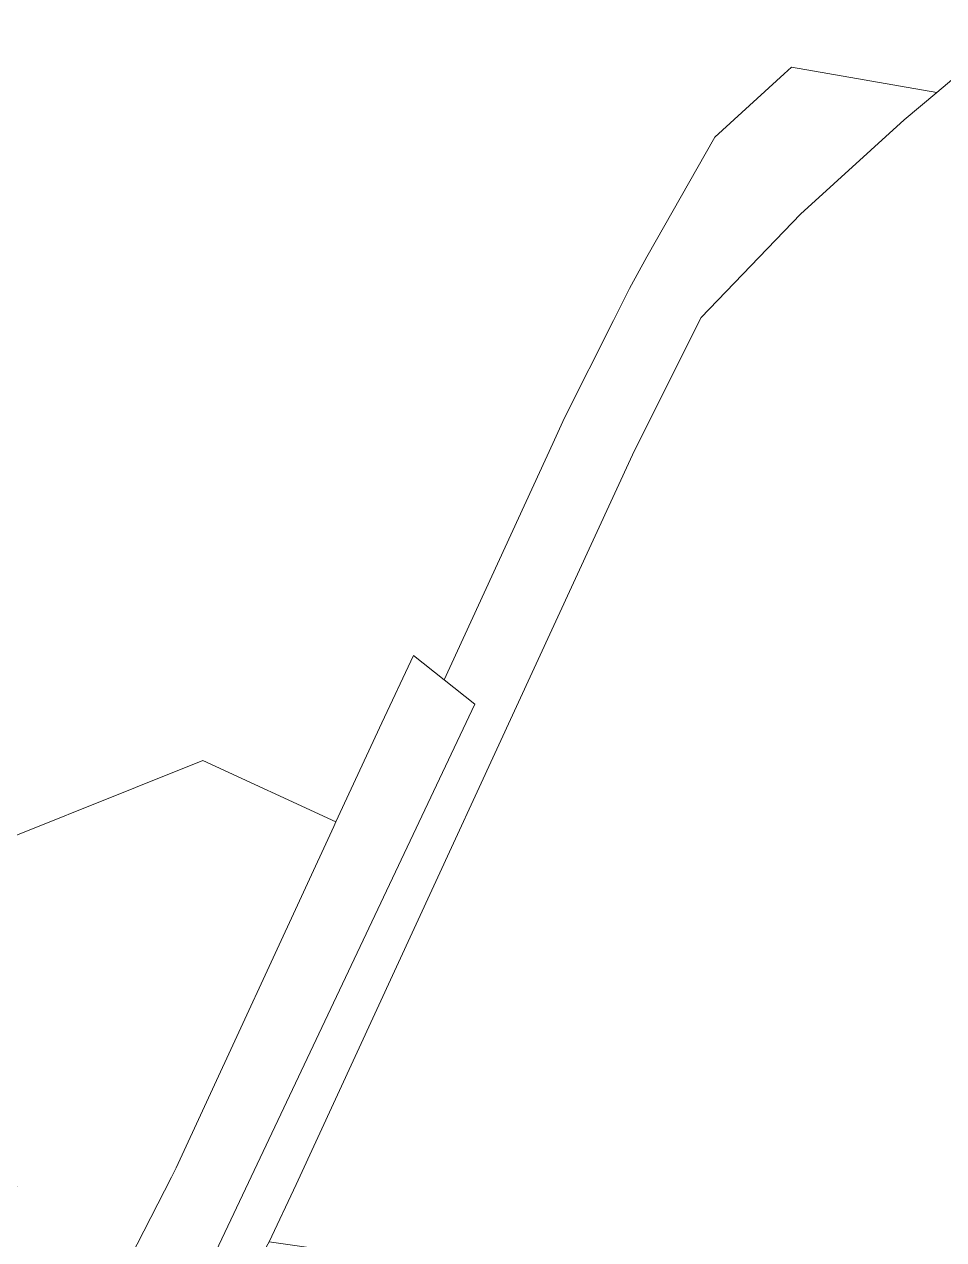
# Model space of a CAD drawing. Header units: metres. Extents: x 268626 to 271256, y 6186812 to 6188765.
# Drawn here: x 269857 to 270343, y 6188036 to 6188679 of the extents above; entities that cross this region are included whole.
import ezdxf

# ---------------------------------------------------------------- set-up
doc = ezdxf.new("R2010")
doc.units = ezdxf.units.M
doc.layers.add('Cadastre Land Parcels_SP_EXT', color=96, linetype='Continuous', lineweight=15)

msp = doc.modelspace()

# ---------------------------------------------------------------- linework, layer by layer
at = {"layer": 'Cadastre Land Parcels_SP_EXT', "linetype": 'Continuous'}
msp.add_lwpolyline([(270382.1441, 6188678.5629), (270339.3864, 6188642.5993), (270322.1174, 6188628.0762), (270267.3279, 6188578.189), (270214.846, 6188523.5537), (270179.6183, 6188453.3816), (270000.8635, 6188065.5453), (269986.5399, 6188035.2908), (270075.5048, 6188022.4832), (270183.4077, 6188006.9488), (270280.4208, 6187992.9819), (270255.1435, 6187809.6894), (270282.8615, 6187805.7004), (270307.201, 6187981.8789), (270307.201, 6187981.8789), (270377.6841, 6187996.3947)], dxfattribs=at)
for points in [[(269940.3156, 6187953.3322), (269986.5399, 6188035.2908), (270000.8635, 6188065.5453), (270179.6183, 6188453.3816), (270214.846, 6188523.5537), (270267.3279, 6188578.189), (270322.1174, 6188628.0762), (270339.3864, 6188642.5993), (270262.5492, 6188655.8354), (270258.7777, 6188652.4024), (270222.0937, 6188619.0128), (270186.1336, 6188555.6149), (270176.998, 6188538.8836), (270168.5302, 6188522.0602), (270142.6779, 6188470.6976), (270136.4054, 6188457.0962), (270079.0078, 6188332.1526), (270095.1732, 6188319.3124), (269919.6263, 6187948.1805), (269861.0705, 6187857.0429), (269870.5611, 6187862.3935), (269889.0254, 6187862.3913), (269940.3156, 6187953.3322)], [(269861.0705, 6187857.0429), (269919.6263, 6187948.1805), (270095.1732, 6188319.3124), (270079.0078, 6188332.1526), (270062.77, 6188345.0518), (270046.1579, 6188309.4189), (270021.7754, 6188257.1201), (270020.6501, 6188254.6776), (269937.3984, 6188074.3292), (269934.8436, 6188069.3173), (269913.1155, 6188026.6966), (269898.3482, 6187997.7303), (269896.0265, 6187993.5599), (269883.9164, 6187971.8058), (269850.8466, 6187917.3893), (269837.2157, 6187894.9589), (269812.5297, 6187857.9976), (269834.5547, 6187848.9013), (269861.0705, 6187857.0429)], [(269913.1155, 6188026.6966), (269934.8436, 6188069.3173), (269937.3984, 6188074.3292), (270020.6501, 6188254.6776), (270021.7754, 6188257.1201), (269951.4045, 6188289.5044), (269808.0604, 6188232.1243), (269812.6627, 6188228.7876), (269801.4259, 6188193.9439), (269785.7158, 6188144.7928), (269771.7874, 6188101.2176), (269853.2085, 6188064.4745), (269849.0059, 6188055.5824), (269835.144, 6188026.2524), (269898.3482, 6187997.7303), (269913.1155, 6188026.6966)]]:
    msp.add_lwpolyline(points, close=True, dxfattribs=at)

doc.saveas('drawing.dxf')
